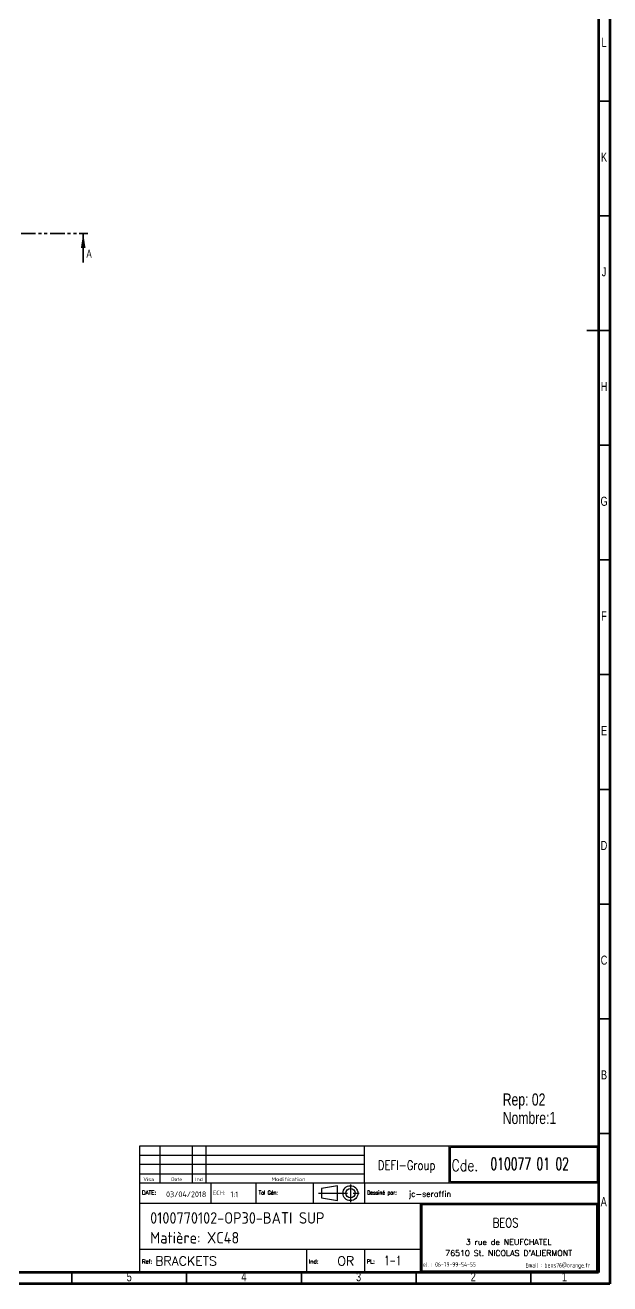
# Model space of a CAD drawing. Header units: millimetres. Extents: x 15 to 1184, y 5 to 836.
# Drawn here: x 929 to 1184, y 5 to 554 of the extents above; entities that cross this region are included whole.
import ezdxf

# ---------------------------------------------------------------- set-up
doc = ezdxf.new("R2010")
doc.units = ezdxf.units.MM
doc.linetypes.add('CENTERX2', pattern=[20.32, 12.7, -2.54, 2.54, -2.54])
doc.linetypes.add('PHANTOM', pattern=[12.7, 6.35, -1.27, 1.27, -1.27, 1.27, -1.27])
doc.layers.add('DIMENSIONS', color=176, linetype='Continuous')
doc.styles.add('SLDTEXTSTYLE0', font='TXT', dxfattribs={"width": 0.75})
doc.styles.add('SLDTEXTSTYLE1', font='ISOCP')
doc.styles.add('SLDTEXTSTYLE10', font='ISOCP', dxfattribs={"width": 1.147311})
doc.styles.add('SLDTEXTSTYLE11', font='ISOCP', dxfattribs={"width": 1.385904})
doc.styles.add('SLDTEXTSTYLE12', font='ISOCP', dxfattribs={"width": 1.246461})
doc.styles.add('SLDTEXTSTYLE13', font='ROMAND')
doc.styles.add('SLDTEXTSTYLE2', font='ROMANT', dxfattribs={"width": 0.8})
doc.styles.add('SLDTEXTSTYLE3', font='ISOCP', dxfattribs={"width": 0.8})
doc.styles.add('SLDTEXTSTYLE4', font='ROMANS', dxfattribs={"width": 0.8})
doc.styles.add('SLDTEXTSTYLE5', font='ROMANT')
doc.styles.add('SLDTEXTSTYLE6', font='ROMANS')
doc.styles.add('SLDTEXTSTYLE7', font='ROMANT', dxfattribs={"width": 0.65})
doc.styles.add('SLDTEXTSTYLE8', font='ISOCP', dxfattribs={"width": 1.446157})
doc.styles.add('SLDTEXTSTYLE9', font='ISOCP', dxfattribs={"width": 1.294402})

# ---------------------------------------------------------------- blocks, each defined once
blk = doc.blocks.new('SW_NOTE_0')
at = {"color": 0, "linetype": 'Continuous', "lineweight": 0, "char_height": 5.292, "attachment_point": 1, "style": 'SLDTEXTSTYLE0'}
for s, insert in [('Rep: 02', (0, 6.82)), ('Nombre:1', (0, -1.23))]:
    blk.add_mtext(s, dxfattribs=dict(at, insert=insert))

msp = doc.modelspace()

# ---------------------------------------------------------------- linework, layer by layer
at = {"color": 7, "linetype": 'Continuous', "lineweight": 70}
for p, q in [((1184, 836), (1184, 5)), ((1179, 831), (1179, 10)), ((1179, 10), (20, 10)), ((1184, 5), (15, 5))]:
    msp.add_line(p, q, dxfattribs=at)
at = {"color": 7, "linetype": 'Continuous', "lineweight": 35}
for p, q in [((1179, 520.5), (1184, 520.5)), ((1179, 470.5), (1184, 470.5)), ((954.401, 450.112), (954.401, 462.812)), ((1184.001, 420.5), (1173.999, 420.5)), ((1179, 420.5), (1184, 420.5)), ((1179, 370.5), (1184, 370.5)), ((1179, 320.5), (1184, 320.5)), ((1179, 270.5), (1184, 270.5)), ((1179, 220.5), (1184, 220.5)), ((1179, 170.5), (1184, 170.5)), ((1179, 120.5), (1184, 120.5)), ((1179, 70.5), (1184, 70.5)), ((949.5, 10), (949.5, 5)), ((999.5, 10), (999.5, 5)), ((1049.5, 10), (1049.5, 5)), ((1099.5, 10), (1099.5, 5)), ((1149.5, 10), (1149.5, 5))]:
    msp.add_line(p, q, dxfattribs=at)
at = {"color": 7, "linetype": 'PHANTOM', "lineweight": 35}
msp.add_line((812.985, 462.812), (956.401, 462.812), dxfattribs=at)
at = {"color": 7, "linetype": 'Continuous', "lineweight": 35}
msp.add_solid([(954.401, 462.812), (953.385, 456.462), (955.417, 456.462)], dxfattribs=at)
at = {"layer": 'DIMENSIONS', "color": 3}
for p, q in [((1076.982, 65.007), (978.982, 65.007)), ((978.982, 61.007), (1076.982, 61.007)), ((987.982, 49.007), (987.982, 65.007)), ((1001.982, 49.007), (1001.982, 65.007)), ((1007.982, 49.007), (1007.982, 65.007)), ((1076.982, 57.007), (978.982, 57.007)), ((978.982, 53.007), (1076.982, 53.007))]:
    msp.add_line(p, q, dxfattribs=at)
at = {"layer": 'DIMENSIONS', "color": 6}
for p, q in [((978.982, 65.007), (978.982, 10.007)), ((1178.982, 10.007), (1178.982, 65.007)), ((1178.982, 40.007), (1101.366, 40.007)), ((1101.366, 40.007), (1101.366, 10.007)), ((1178.782, 39.807), (1101.566, 39.807)), ((1101.566, 39.807), (1101.566, 10.207)), ((1178.582, 39.607), (1101.766, 39.607)), ((1101.766, 39.607), (1101.766, 10.407)), ((1178.382, 39.407), (1101.966, 39.407)), ((1101.966, 39.407), (1101.966, 10.607)), ((1178.382, 10.607), (1178.382, 39.407)), ((1178.582, 10.407), (1178.582, 39.607)), ((1178.782, 10.207), (1178.782, 39.807)), ((978.982, 10.007), (1178.982, 10.007)), ((1101.566, 10.207), (1178.782, 10.207)), ((1101.766, 10.407), (1178.582, 10.407)), ((1101.966, 10.607), (1178.382, 10.607))]:
    msp.add_line(p, q, dxfattribs=at)
at = {"layer": 'DIMENSIONS', "color": 1}
for p, q in [((1178.982, 65.007), (1076.982, 65.007)), ((1076.982, 49.007), (1076.982, 65.007)), ((1113.982, 49.007), (1113.982, 65.007)), ((1114.482, 49.507), (1114.482, 64.507)), ((1114.482, 64.507), (1178.482, 64.507)), ((1178.482, 64.507), (1178.482, 49.507)), ((1178.482, 49.507), (1114.482, 49.507)), ((978.982, 49.007), (1178.982, 49.007)), ((1009.982, 49.007), (1009.982, 40.007)), ((1029.713, 49.007), (1029.713, 40.007)), ((1054.602, 49.007), (1054.602, 40.007)), ((1076.982, 49.007), (1076.982, 40.007)), ((1101.366, 40.007), (978.982, 40.007)), ((1101.366, 20.007), (978.982, 20.007)), ((1051.774, 20.007), (1051.774, 10.007)), ((1076.982, 20.007), (1076.982, 10.007))]:
    msp.add_line(p, q, dxfattribs=at)
at = {"layer": 'DIMENSIONS'}
for p, q in [((1114.482, 49.507), (1114.482, 64.507)), ((1114.482, 64.507), (1178.482, 64.507)), ((1178.482, 64.507), (1178.482, 49.507)), ((1178.482, 49.507), (1114.482, 49.507))]:
    msp.add_line(p, q, dxfattribs=at)
at = {"layer": 'DIMENSIONS', "color": 3, "linetype": 'CENTERX2'}
for p, q in [((1056.928, 44.507), (1075.183, 44.507)), ((1070.916, 48.355), (1070.916, 40.52))]:
    msp.add_line(p, q, dxfattribs=at)
at = {"layer": 'DIMENSIONS', "color": 7}
for p, q in [((1065.226, 47.757), (1058.226, 46.507)), ((1058.226, 46.507), (1058.226, 42.507)), ((1065.226, 41.257), (1065.226, 47.757)), ((1058.226, 42.507), (1065.226, 41.257))]:
    msp.add_line(p, q, dxfattribs=at)
for radius in [3.25, 2]:
    msp.add_circle((1070.916, 44.507), radius, dxfattribs=at)

# ---------------------------------------------------------------- block references
at = {"color": 7, "linetype": 'Continuous', "lineweight": 0}
msp.add_blockref('SW_NOTE_0', (1137.319, 81.162), dxfattribs=at)

# ---------------------------------------------------------------- texts
at = {"color": 7, "linetype": 'Continuous', "lineweight": 0, "char_height": 3.969, "attachment_point": 2, "style": 'SLDTEXTSTYLE0'}
for s, insert in [('L', (1181.455, 548.06)), ('K', (1181.489, 498.06)), ('J', (1181.465, 448.06)), ('H', (1181.49, 398.06)), ('G', (1181.487, 348.06)), ('F', (1181.458, 298.06)), ('E', (1181.508, 248.06)), ('D', (1181.453, 198.06)), ('C', (1181.459, 148.06)), ('B', (1181.471, 98.06)), ('A', (1181.34, 42.81)), ('5', (974.46, 10.06)), ('4', (1024.46, 10.06)), ('3', (1074.46, 10.06)), ('2', (1124.46, 10.06)), ('1', (1164.21, 10.06))]:
    msp.add_mtext(s, dxfattribs=dict(at, insert=insert))
at = {"color": 7, "linetype": 'Continuous', "insert": (955.782, 455.669), "char_height": 3.5, "attachment_point": 1, "style": 'SLDTEXTSTYLE0'}
msp.add_mtext('A', dxfattribs=at)
at = {"layer": 'DIMENSIONS'}
for s, insert, char_height, attachment_point, style in [('DEFI-Group', (1095.401, 58.708), 4, 2, 'SLDTEXTSTYLE2'), ('Cde.', (1114.982, 59.133), 5, 1, 'SLDTEXTSTYLE2'), ('010077 01 02', (1131.955, 59.947), 5.29167, 1, 'SLDTEXTSTYLE7'), ('Visa', (980.637, 51.354), 1.5671, 1, 'SLDTEXTSTYLE12'), ('Date', (992.806, 51.29), 1.4924, 1, 'SLDTEXTSTYLE10'), ('Ind', (1003.236, 51.29), 1.4924, 1, 'SLDTEXTSTYLE11'), ('Modification', (1036.471, 51.354), 1.56705, 1, 'SLDTEXTSTYLE8'), ('DATE:', (980.016, 45.605), 1.7277, 1, 'SLDTEXTSTYLE6'), ('03/04/2018', (990.515, 45.26), 2.5, 1, 'SLDTEXTSTYLE1'), ('ECH:', (1010.893, 45.567), 1.8141, 1, 'SLDTEXTSTYLE9'), ('1:1', (1018.602, 45.247), 2.5, 1, 'SLDTEXTSTYLE1'), ('Tol Gén:', (1030.934, 45.605), 1.7277, 1, 'SLDTEXTSTYLE4'), ('Dessiné par:', (1078.203, 45.605), 1.72768, 1, 'SLDTEXTSTYLE4'), ('jc-seraffin', (1096.337, 45.427), 2.5, 1, 'SLDTEXTSTYLE5'), ('0100770102-OP30-BATI SUP', (983.585, 36.216), 5, 1, 'SLDTEXTSTYLE1'), ('BEOS', (1138.553, 33.602), 4, 2, 'SLDTEXTSTYLE2'), ('Matière: XC48', (983.585, 27.57), 5, 1, 'SLDTEXTSTYLE1'), ('3 rue de NEUFCHATEL', (1139.891, 24.455), 2.5, 2, 'SLDTEXTSTYLE13'), ('BRACKETS', (985.757, 16.958), 4, 1, 'SLDTEXTSTYLE5'), ('OR', (1065.176, 16.958), 4, 1, 'SLDTEXTSTYLE5'), ('1-1', (1085.633, 17.18), 4, 1, 'SLDTEXTSTYLE7'), ("76510 St. NICOLAS D'ALIERMONT", (1139.885, 19.63), 2.5, 2, 'SLDTEXTSTYLE13'), ('Ref:', (980.016, 15.605), 1.7277, 1, 'SLDTEXTSTYLE6'), ('Ind:', (1052.808, 15.605), 1.7277, 1, 'SLDTEXTSTYLE6'), ('PL:', (1078.016, 15.605), 1.7277, 1, 'SLDTEXTSTYLE6'), ('Tel. : 06-79-99-54-55', (1113.342, 14.435), 2, 2, 'SLDTEXTSTYLE3'), ('Email : beos76@orange.fr', (1161.354, 14.104), 2, 2, 'SLDTEXTSTYLE3')]:
    msp.add_mtext(s, dxfattribs=dict(at, insert=insert, char_height=char_height, attachment_point=attachment_point, style=style))

doc.saveas('drawing.dxf')
